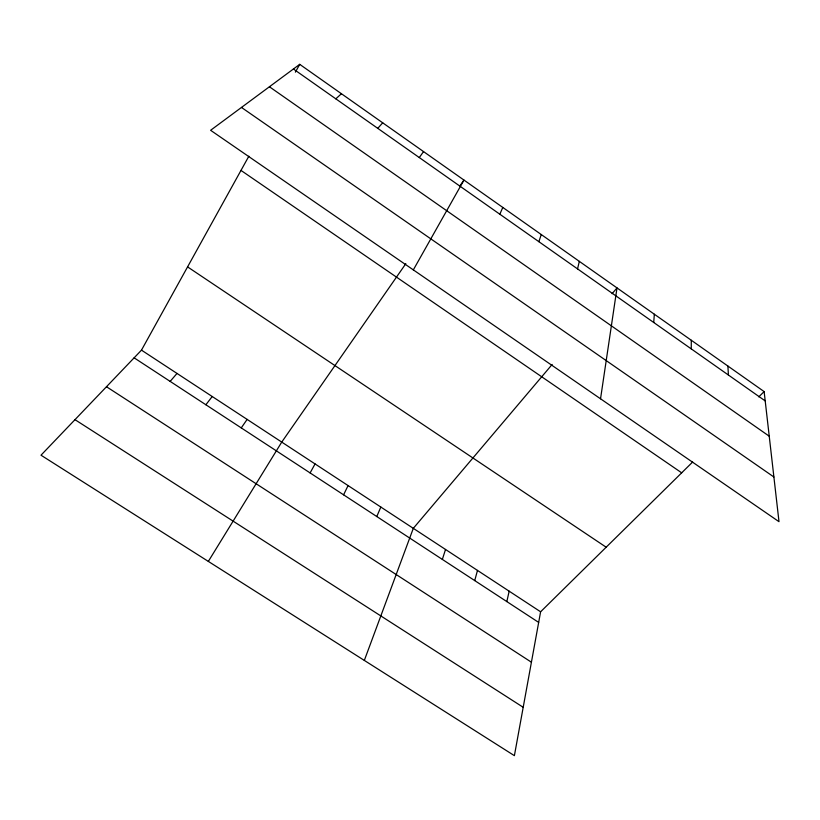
<?xml version="1.0" encoding="UTF-8"?>
<svg xmlns="http://www.w3.org/2000/svg" width="820" height="820" viewBox="0 0 820 820"><rect width="100%" height="100%" fill="white"/><g stroke="black" fill="none" stroke-linecap="round" stroke-linejoin="round"><path stroke-width="1.23" d="M691.26 348.889L691.291 340.259M653.735 322.486L654.329 314.214M600.537 398.797L617.009 287.912L612.109 293.693M692.603 462.06L540.605 611.792L514.386 755.661L41 455.202L141.481 350.14L248.849 156.21M506.832 601.583L509.169 591.179M577.557 268.888L579.32 261.354M474.729 580.591L477.486 570.402M442.349 559.414L445.526 549.461M538.883 241.695L541.251 234.53M364.326 660.418L413.311 528.336L552.157 364.459M376.79 516.538L380.828 507.047M499.831 214.215L502.803 207.439M343.59 494.829L348.08 485.573M310.114 472.935L315.054 463.925M295.395 72.16L299.72 64.339L764.137 391.591L779 521.684L210.607 130.288L299.72 64.339M413.331 269.882L463.966 180.072L459.702 186.201M208.331 561.403L281.742 442.093L405.828 263.671M241.264 427.896L247.138 419.399M419.297 157.553L423.55 151.587M205.871 404.752L212.226 396.511M170.16 381.392L177.007 373.428M377.774 128.35L382.704 122.805M758.777 396.87L764.137 391.591M335.821 98.841L341.428 93.726M74.979 419.666L523.201 707.291M106.477 386.732L531.411 662.201M141.481 350.14L540.605 611.792M134.121 357.827L538.668 622.411M187.575 266.889L606.164 547.207M240.988 170.416L681.676 472.822M241.48 107.44L773.895 476.994M269.421 86.766L769.242 436.209M293.416 69.003L765.203 400.908M727.893 366.048L728.416 375.027"/></g></svg>
